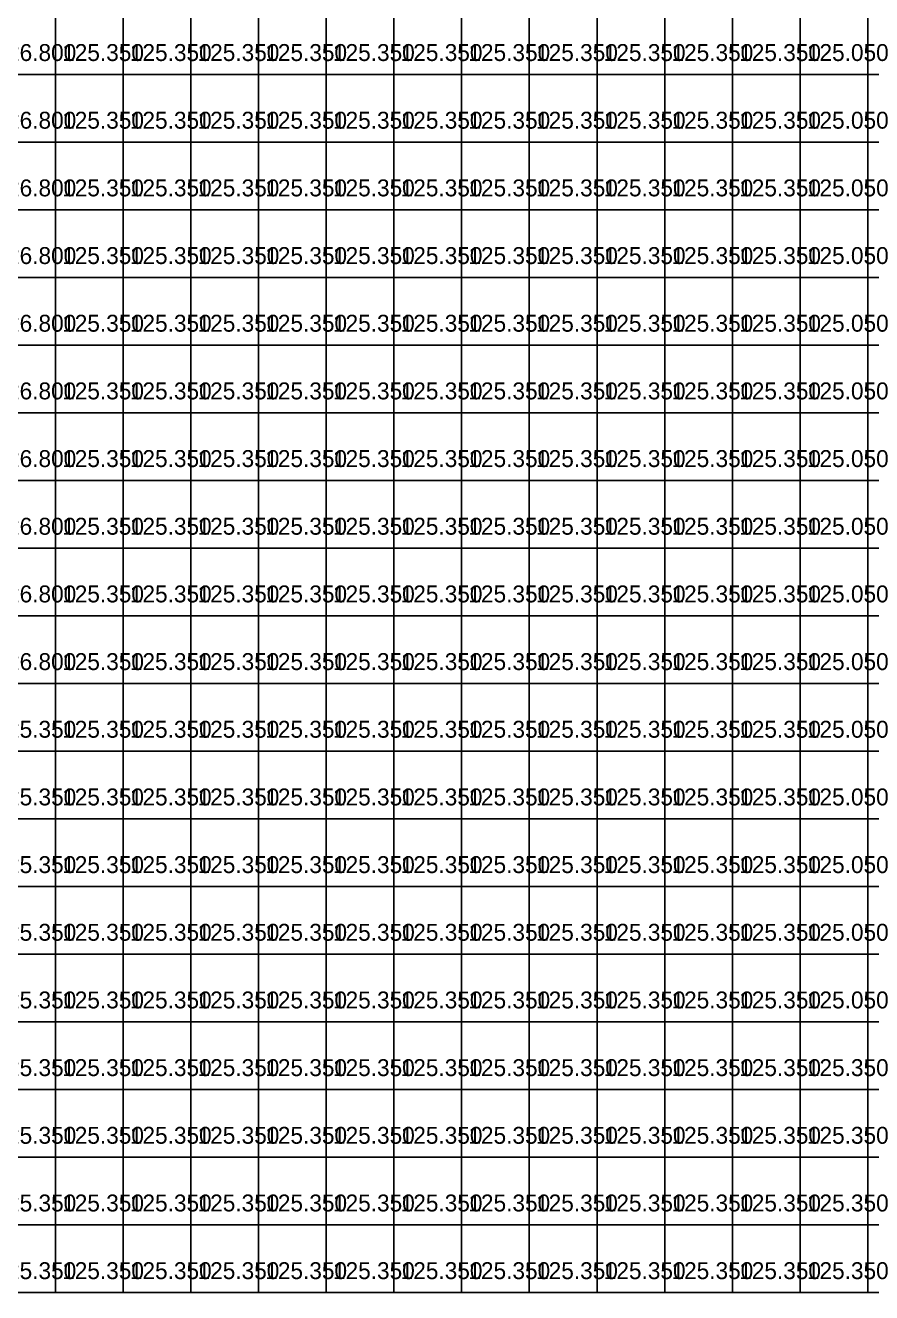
# Model space of a CAD drawing. Header units: metres. Extents: x 287857 to 287978, y 62957 to 63018.
# Drawn here: x 287923.48 to 287935.98, y 62956.83 to 62975.56 of the extents above; entities that cross this region are included whole.
import ezdxf

# ---------------------------------------------------------------- set-up
doc = ezdxf.new("R2010")
doc.units = ezdxf.units.M
doc.layers.add('ARCH-INTERP', color=7, linetype='Continuous', true_color=0x64748b)
doc.layers.add('ARCH-LEVEL-TXT', color=7, linetype='Continuous', true_color=0xa78bfa)

msp = doc.modelspace()

# ---------------------------------------------------------------- linework, layer by layer
at = {"layer": 'ARCH-INTERP'}
for points in [[(287922.925, 62974.831, 126.8), (287923.925, 62974.831, 126.8), (287923.925, 62975.831, 126.8), (287922.925, 62975.831, 126.8), (287922.925, 62974.831, 126.8)], [(287923.925, 62974.831, 125.35), (287924.925, 62974.831, 125.35), (287924.925, 62975.831, 125.35), (287923.925, 62975.831, 125.35), (287923.925, 62974.831, 125.35)], [(287924.925, 62974.831, 125.35), (287925.925, 62974.831, 125.35), (287925.925, 62975.831, 125.35), (287924.925, 62975.831, 125.35), (287924.925, 62974.831, 125.35)], [(287925.925, 62974.831, 125.35), (287926.925, 62974.831, 125.35), (287926.925, 62975.831, 125.35), (287925.925, 62975.831, 125.35), (287925.925, 62974.831, 125.35)], [(287926.925, 62974.831, 125.35), (287927.925, 62974.831, 125.35), (287927.925, 62975.831, 125.35), (287926.925, 62975.831, 125.35), (287926.925, 62974.831, 125.35)], [(287927.925, 62974.831, 125.35), (287928.925, 62974.831, 125.35), (287928.925, 62975.831, 125.35), (287927.925, 62975.831, 125.35), (287927.925, 62974.831, 125.35)], [(287928.925, 62974.831, 125.35), (287929.925, 62974.831, 125.35), (287929.925, 62975.831, 125.35), (287928.925, 62975.831, 125.35), (287928.925, 62974.831, 125.35)], [(287929.925, 62974.831, 125.35), (287930.925, 62974.831, 125.35), (287930.925, 62975.831, 125.35), (287929.925, 62975.831, 125.35), (287929.925, 62974.831, 125.35)], [(287930.925, 62974.831, 125.35), (287931.925, 62974.831, 125.35), (287931.925, 62975.831, 125.35), (287930.925, 62975.831, 125.35), (287930.925, 62974.831, 125.35)], [(287931.925, 62974.831, 125.35), (287932.925, 62974.831, 125.35), (287932.925, 62975.831, 125.35), (287931.925, 62975.831, 125.35), (287931.925, 62974.831, 125.35)], [(287932.925, 62974.831, 125.35), (287933.925, 62974.831, 125.35), (287933.925, 62975.831, 125.35), (287932.925, 62975.831, 125.35), (287932.925, 62974.831, 125.35)], [(287933.925, 62974.831, 125.35), (287934.925, 62974.831, 125.35), (287934.925, 62975.831, 125.35), (287933.925, 62975.831, 125.35), (287933.925, 62974.831, 125.35)], [(287934.925, 62974.831, 125.05), (287935.925, 62974.831, 125.05), (287935.925, 62975.831, 125.05), (287934.925, 62975.831, 125.05), (287934.925, 62974.831, 125.05)], [(287935.925, 62974.831, 125.05), (287936.925, 62974.831, 125.05), (287936.925, 62975.831, 125.05), (287935.925, 62975.831, 125.05), (287935.925, 62974.831, 125.05)], [(287922.925, 62973.831, 126.8), (287923.925, 62973.831, 126.8), (287923.925, 62974.831, 126.8), (287922.925, 62974.831, 126.8), (287922.925, 62973.831, 126.8)], [(287923.925, 62973.831, 125.35), (287924.925, 62973.831, 125.35), (287924.925, 62974.831, 125.35), (287923.925, 62974.831, 125.35), (287923.925, 62973.831, 125.35)], [(287924.925, 62973.831, 125.35), (287925.925, 62973.831, 125.35), (287925.925, 62974.831, 125.35), (287924.925, 62974.831, 125.35), (287924.925, 62973.831, 125.35)], [(287925.925, 62973.831, 125.35), (287926.925, 62973.831, 125.35), (287926.925, 62974.831, 125.35), (287925.925, 62974.831, 125.35), (287925.925, 62973.831, 125.35)], [(287926.925, 62973.831, 125.35), (287927.925, 62973.831, 125.35), (287927.925, 62974.831, 125.35), (287926.925, 62974.831, 125.35), (287926.925, 62973.831, 125.35)], [(287927.925, 62973.831, 125.35), (287928.925, 62973.831, 125.35), (287928.925, 62974.831, 125.35), (287927.925, 62974.831, 125.35), (287927.925, 62973.831, 125.35)], [(287928.925, 62973.831, 125.35), (287929.925, 62973.831, 125.35), (287929.925, 62974.831, 125.35), (287928.925, 62974.831, 125.35), (287928.925, 62973.831, 125.35)], [(287929.925, 62973.831, 125.35), (287930.925, 62973.831, 125.35), (287930.925, 62974.831, 125.35), (287929.925, 62974.831, 125.35), (287929.925, 62973.831, 125.35)], [(287930.925, 62973.831, 125.35), (287931.925, 62973.831, 125.35), (287931.925, 62974.831, 125.35), (287930.925, 62974.831, 125.35), (287930.925, 62973.831, 125.35)], [(287931.925, 62973.831, 125.35), (287932.925, 62973.831, 125.35), (287932.925, 62974.831, 125.35), (287931.925, 62974.831, 125.35), (287931.925, 62973.831, 125.35)], [(287932.925, 62973.831, 125.35), (287933.925, 62973.831, 125.35), (287933.925, 62974.831, 125.35), (287932.925, 62974.831, 125.35), (287932.925, 62973.831, 125.35)], [(287933.925, 62973.831, 125.35), (287934.925, 62973.831, 125.35), (287934.925, 62974.831, 125.35), (287933.925, 62974.831, 125.35), (287933.925, 62973.831, 125.35)], [(287934.925, 62973.831, 125.05), (287935.925, 62973.831, 125.05), (287935.925, 62974.831, 125.05), (287934.925, 62974.831, 125.05), (287934.925, 62973.831, 125.05)], [(287935.925, 62973.831, 125.05), (287936.925, 62973.831, 125.05), (287936.925, 62974.831, 125.05), (287935.925, 62974.831, 125.05), (287935.925, 62973.831, 125.05)], [(287922.925, 62972.831, 126.8), (287923.925, 62972.831, 126.8), (287923.925, 62973.831, 126.8), (287922.925, 62973.831, 126.8), (287922.925, 62972.831, 126.8)], [(287923.925, 62972.831, 125.35), (287924.925, 62972.831, 125.35), (287924.925, 62973.831, 125.35), (287923.925, 62973.831, 125.35), (287923.925, 62972.831, 125.35)], [(287924.925, 62972.831, 125.35), (287925.925, 62972.831, 125.35), (287925.925, 62973.831, 125.35), (287924.925, 62973.831, 125.35), (287924.925, 62972.831, 125.35)], [(287925.925, 62972.831, 125.35), (287926.925, 62972.831, 125.35), (287926.925, 62973.831, 125.35), (287925.925, 62973.831, 125.35), (287925.925, 62972.831, 125.35)], [(287926.925, 62972.831, 125.35), (287927.925, 62972.831, 125.35), (287927.925, 62973.831, 125.35), (287926.925, 62973.831, 125.35), (287926.925, 62972.831, 125.35)], [(287927.925, 62972.831, 125.35), (287928.925, 62972.831, 125.35), (287928.925, 62973.831, 125.35), (287927.925, 62973.831, 125.35), (287927.925, 62972.831, 125.35)], [(287928.925, 62972.831, 125.35), (287929.925, 62972.831, 125.35), (287929.925, 62973.831, 125.35), (287928.925, 62973.831, 125.35), (287928.925, 62972.831, 125.35)], [(287929.925, 62972.831, 125.35), (287930.925, 62972.831, 125.35), (287930.925, 62973.831, 125.35), (287929.925, 62973.831, 125.35), (287929.925, 62972.831, 125.35)], [(287930.925, 62972.831, 125.35), (287931.925, 62972.831, 125.35), (287931.925, 62973.831, 125.35), (287930.925, 62973.831, 125.35), (287930.925, 62972.831, 125.35)], [(287931.925, 62972.831, 125.35), (287932.925, 62972.831, 125.35), (287932.925, 62973.831, 125.35), (287931.925, 62973.831, 125.35), (287931.925, 62972.831, 125.35)], [(287932.925, 62972.831, 125.35), (287933.925, 62972.831, 125.35), (287933.925, 62973.831, 125.35), (287932.925, 62973.831, 125.35), (287932.925, 62972.831, 125.35)], [(287933.925, 62972.831, 125.35), (287934.925, 62972.831, 125.35), (287934.925, 62973.831, 125.35), (287933.925, 62973.831, 125.35), (287933.925, 62972.831, 125.35)], [(287934.925, 62972.831, 125.05), (287935.925, 62972.831, 125.05), (287935.925, 62973.831, 125.05), (287934.925, 62973.831, 125.05), (287934.925, 62972.831, 125.05)], [(287935.925, 62972.831, 125.05), (287936.925, 62972.831, 125.05), (287936.925, 62973.831, 125.05), (287935.925, 62973.831, 125.05), (287935.925, 62972.831, 125.05)], [(287922.925, 62971.831, 126.8), (287923.925, 62971.831, 126.8), (287923.925, 62972.831, 126.8), (287922.925, 62972.831, 126.8), (287922.925, 62971.831, 126.8)], [(287923.925, 62971.831, 125.35), (287924.925, 62971.831, 125.35), (287924.925, 62972.831, 125.35), (287923.925, 62972.831, 125.35), (287923.925, 62971.831, 125.35)], [(287924.925, 62971.831, 125.35), (287925.925, 62971.831, 125.35), (287925.925, 62972.831, 125.35), (287924.925, 62972.831, 125.35), (287924.925, 62971.831, 125.35)], [(287925.925, 62971.831, 125.35), (287926.925, 62971.831, 125.35), (287926.925, 62972.831, 125.35), (287925.925, 62972.831, 125.35), (287925.925, 62971.831, 125.35)], [(287926.925, 62971.831, 125.35), (287927.925, 62971.831, 125.35), (287927.925, 62972.831, 125.35), (287926.925, 62972.831, 125.35), (287926.925, 62971.831, 125.35)], [(287927.925, 62971.831, 125.35), (287928.925, 62971.831, 125.35), (287928.925, 62972.831, 125.35), (287927.925, 62972.831, 125.35), (287927.925, 62971.831, 125.35)], [(287928.925, 62971.831, 125.35), (287929.925, 62971.831, 125.35), (287929.925, 62972.831, 125.35), (287928.925, 62972.831, 125.35), (287928.925, 62971.831, 125.35)], [(287929.925, 62971.831, 125.35), (287930.925, 62971.831, 125.35), (287930.925, 62972.831, 125.35), (287929.925, 62972.831, 125.35), (287929.925, 62971.831, 125.35)], [(287930.925, 62971.831, 125.35), (287931.925, 62971.831, 125.35), (287931.925, 62972.831, 125.35), (287930.925, 62972.831, 125.35), (287930.925, 62971.831, 125.35)], [(287931.925, 62971.831, 125.35), (287932.925, 62971.831, 125.35), (287932.925, 62972.831, 125.35), (287931.925, 62972.831, 125.35), (287931.925, 62971.831, 125.35)], [(287932.925, 62971.831, 125.35), (287933.925, 62971.831, 125.35), (287933.925, 62972.831, 125.35), (287932.925, 62972.831, 125.35), (287932.925, 62971.831, 125.35)], [(287933.925, 62971.831, 125.35), (287934.925, 62971.831, 125.35), (287934.925, 62972.831, 125.35), (287933.925, 62972.831, 125.35), (287933.925, 62971.831, 125.35)], [(287934.925, 62971.831, 125.05), (287935.925, 62971.831, 125.05), (287935.925, 62972.831, 125.05), (287934.925, 62972.831, 125.05), (287934.925, 62971.831, 125.05)], [(287935.925, 62971.831, 125.05), (287936.925, 62971.831, 125.05), (287936.925, 62972.831, 125.05), (287935.925, 62972.831, 125.05), (287935.925, 62971.831, 125.05)], [(287922.925, 62970.831, 126.8), (287923.925, 62970.831, 126.8), (287923.925, 62971.831, 126.8), (287922.925, 62971.831, 126.8), (287922.925, 62970.831, 126.8)], [(287923.925, 62970.831, 125.35), (287924.925, 62970.831, 125.35), (287924.925, 62971.831, 125.35), (287923.925, 62971.831, 125.35), (287923.925, 62970.831, 125.35)], [(287924.925, 62970.831, 125.35), (287925.925, 62970.831, 125.35), (287925.925, 62971.831, 125.35), (287924.925, 62971.831, 125.35), (287924.925, 62970.831, 125.35)], [(287925.925, 62970.831, 125.35), (287926.925, 62970.831, 125.35), (287926.925, 62971.831, 125.35), (287925.925, 62971.831, 125.35), (287925.925, 62970.831, 125.35)], [(287926.925, 62970.831, 125.35), (287927.925, 62970.831, 125.35), (287927.925, 62971.831, 125.35), (287926.925, 62971.831, 125.35), (287926.925, 62970.831, 125.35)], [(287927.925, 62970.831, 125.35), (287928.925, 62970.831, 125.35), (287928.925, 62971.831, 125.35), (287927.925, 62971.831, 125.35), (287927.925, 62970.831, 125.35)], [(287928.925, 62970.831, 125.35), (287929.925, 62970.831, 125.35), (287929.925, 62971.831, 125.35), (287928.925, 62971.831, 125.35), (287928.925, 62970.831, 125.35)], [(287929.925, 62970.831, 125.35), (287930.925, 62970.831, 125.35), (287930.925, 62971.831, 125.35), (287929.925, 62971.831, 125.35), (287929.925, 62970.831, 125.35)], [(287930.925, 62970.831, 125.35), (287931.925, 62970.831, 125.35), (287931.925, 62971.831, 125.35), (287930.925, 62971.831, 125.35), (287930.925, 62970.831, 125.35)], [(287931.925, 62970.831, 125.35), (287932.925, 62970.831, 125.35), (287932.925, 62971.831, 125.35), (287931.925, 62971.831, 125.35), (287931.925, 62970.831, 125.35)], [(287932.925, 62970.831, 125.35), (287933.925, 62970.831, 125.35), (287933.925, 62971.831, 125.35), (287932.925, 62971.831, 125.35), (287932.925, 62970.831, 125.35)], [(287933.925, 62970.831, 125.35), (287934.925, 62970.831, 125.35), (287934.925, 62971.831, 125.35), (287933.925, 62971.831, 125.35), (287933.925, 62970.831, 125.35)], [(287934.925, 62970.831, 125.05), (287935.925, 62970.831, 125.05), (287935.925, 62971.831, 125.05), (287934.925, 62971.831, 125.05), (287934.925, 62970.831, 125.05)], [(287935.925, 62970.831, 125.05), (287936.925, 62970.831, 125.05), (287936.925, 62971.831, 125.05), (287935.925, 62971.831, 125.05), (287935.925, 62970.831, 125.05)], [(287922.925, 62969.831, 126.8), (287923.925, 62969.831, 126.8), (287923.925, 62970.831, 126.8), (287922.925, 62970.831, 126.8), (287922.925, 62969.831, 126.8)], [(287923.925, 62969.831, 125.35), (287924.925, 62969.831, 125.35), (287924.925, 62970.831, 125.35), (287923.925, 62970.831, 125.35), (287923.925, 62969.831, 125.35)], [(287924.925, 62969.831, 125.35), (287925.925, 62969.831, 125.35), (287925.925, 62970.831, 125.35), (287924.925, 62970.831, 125.35), (287924.925, 62969.831, 125.35)], [(287925.925, 62969.831, 125.35), (287926.925, 62969.831, 125.35), (287926.925, 62970.831, 125.35), (287925.925, 62970.831, 125.35), (287925.925, 62969.831, 125.35)], [(287926.925, 62969.831, 125.35), (287927.925, 62969.831, 125.35), (287927.925, 62970.831, 125.35), (287926.925, 62970.831, 125.35), (287926.925, 62969.831, 125.35)], [(287927.925, 62969.831, 125.35), (287928.925, 62969.831, 125.35), (287928.925, 62970.831, 125.35), (287927.925, 62970.831, 125.35), (287927.925, 62969.831, 125.35)], [(287928.925, 62969.831, 125.35), (287929.925, 62969.831, 125.35), (287929.925, 62970.831, 125.35), (287928.925, 62970.831, 125.35), (287928.925, 62969.831, 125.35)], [(287929.925, 62969.831, 125.35), (287930.925, 62969.831, 125.35), (287930.925, 62970.831, 125.35), (287929.925, 62970.831, 125.35), (287929.925, 62969.831, 125.35)], [(287930.925, 62969.831, 125.35), (287931.925, 62969.831, 125.35), (287931.925, 62970.831, 125.35), (287930.925, 62970.831, 125.35), (287930.925, 62969.831, 125.35)], [(287931.925, 62969.831, 125.35), (287932.925, 62969.831, 125.35), (287932.925, 62970.831, 125.35), (287931.925, 62970.831, 125.35), (287931.925, 62969.831, 125.35)], [(287932.925, 62969.831, 125.35), (287933.925, 62969.831, 125.35), (287933.925, 62970.831, 125.35), (287932.925, 62970.831, 125.35), (287932.925, 62969.831, 125.35)], [(287933.925, 62969.831, 125.35), (287934.925, 62969.831, 125.35), (287934.925, 62970.831, 125.35), (287933.925, 62970.831, 125.35), (287933.925, 62969.831, 125.35)], [(287934.925, 62969.831, 125.05), (287935.925, 62969.831, 125.05), (287935.925, 62970.831, 125.05), (287934.925, 62970.831, 125.05), (287934.925, 62969.831, 125.05)], [(287935.925, 62969.831, 125.05), (287936.925, 62969.831, 125.05), (287936.925, 62970.831, 125.05), (287935.925, 62970.831, 125.05), (287935.925, 62969.831, 125.05)], [(287922.925, 62968.831, 126.8), (287923.925, 62968.831, 126.8), (287923.925, 62969.831, 126.8), (287922.925, 62969.831, 126.8), (287922.925, 62968.831, 126.8)], [(287923.925, 62968.831, 125.35), (287924.925, 62968.831, 125.35), (287924.925, 62969.831, 125.35), (287923.925, 62969.831, 125.35), (287923.925, 62968.831, 125.35)], [(287924.925, 62968.831, 125.35), (287925.925, 62968.831, 125.35), (287925.925, 62969.831, 125.35), (287924.925, 62969.831, 125.35), (287924.925, 62968.831, 125.35)], [(287925.925, 62968.831, 125.35), (287926.925, 62968.831, 125.35), (287926.925, 62969.831, 125.35), (287925.925, 62969.831, 125.35), (287925.925, 62968.831, 125.35)], [(287926.925, 62968.831, 125.35), (287927.925, 62968.831, 125.35), (287927.925, 62969.831, 125.35), (287926.925, 62969.831, 125.35), (287926.925, 62968.831, 125.35)], [(287927.925, 62968.831, 125.35), (287928.925, 62968.831, 125.35), (287928.925, 62969.831, 125.35), (287927.925, 62969.831, 125.35), (287927.925, 62968.831, 125.35)], [(287928.925, 62968.831, 125.35), (287929.925, 62968.831, 125.35), (287929.925, 62969.831, 125.35), (287928.925, 62969.831, 125.35), (287928.925, 62968.831, 125.35)], [(287929.925, 62968.831, 125.35), (287930.925, 62968.831, 125.35), (287930.925, 62969.831, 125.35), (287929.925, 62969.831, 125.35), (287929.925, 62968.831, 125.35)], [(287930.925, 62968.831, 125.35), (287931.925, 62968.831, 125.35), (287931.925, 62969.831, 125.35), (287930.925, 62969.831, 125.35), (287930.925, 62968.831, 125.35)], [(287931.925, 62968.831, 125.35), (287932.925, 62968.831, 125.35), (287932.925, 62969.831, 125.35), (287931.925, 62969.831, 125.35), (287931.925, 62968.831, 125.35)], [(287932.925, 62968.831, 125.35), (287933.925, 62968.831, 125.35), (287933.925, 62969.831, 125.35), (287932.925, 62969.831, 125.35), (287932.925, 62968.831, 125.35)], [(287933.925, 62968.831, 125.35), (287934.925, 62968.831, 125.35), (287934.925, 62969.831, 125.35), (287933.925, 62969.831, 125.35), (287933.925, 62968.831, 125.35)], [(287934.925, 62968.831, 125.05), (287935.925, 62968.831, 125.05), (287935.925, 62969.831, 125.05), (287934.925, 62969.831, 125.05), (287934.925, 62968.831, 125.05)], [(287935.925, 62968.831, 125.05), (287936.925, 62968.831, 125.05), (287936.925, 62969.831, 125.05), (287935.925, 62969.831, 125.05), (287935.925, 62968.831, 125.05)], [(287922.925, 62967.831, 126.8), (287923.925, 62967.831, 126.8), (287923.925, 62968.831, 126.8), (287922.925, 62968.831, 126.8), (287922.925, 62967.831, 126.8)], [(287923.925, 62967.831, 125.35), (287924.925, 62967.831, 125.35), (287924.925, 62968.831, 125.35), (287923.925, 62968.831, 125.35), (287923.925, 62967.831, 125.35)], [(287924.925, 62967.831, 125.35), (287925.925, 62967.831, 125.35), (287925.925, 62968.831, 125.35), (287924.925, 62968.831, 125.35), (287924.925, 62967.831, 125.35)], [(287925.925, 62967.831, 125.35), (287926.925, 62967.831, 125.35), (287926.925, 62968.831, 125.35), (287925.925, 62968.831, 125.35), (287925.925, 62967.831, 125.35)], [(287926.925, 62967.831, 125.35), (287927.925, 62967.831, 125.35), (287927.925, 62968.831, 125.35), (287926.925, 62968.831, 125.35), (287926.925, 62967.831, 125.35)], [(287927.925, 62967.831, 125.35), (287928.925, 62967.831, 125.35), (287928.925, 62968.831, 125.35), (287927.925, 62968.831, 125.35), (287927.925, 62967.831, 125.35)], [(287928.925, 62967.831, 125.35), (287929.925, 62967.831, 125.35), (287929.925, 62968.831, 125.35), (287928.925, 62968.831, 125.35), (287928.925, 62967.831, 125.35)], [(287929.925, 62967.831, 125.35), (287930.925, 62967.831, 125.35), (287930.925, 62968.831, 125.35), (287929.925, 62968.831, 125.35), (287929.925, 62967.831, 125.35)], [(287930.925, 62967.831, 125.35), (287931.925, 62967.831, 125.35), (287931.925, 62968.831, 125.35), (287930.925, 62968.831, 125.35), (287930.925, 62967.831, 125.35)], [(287931.925, 62967.831, 125.35), (287932.925, 62967.831, 125.35), (287932.925, 62968.831, 125.35), (287931.925, 62968.831, 125.35), (287931.925, 62967.831, 125.35)], [(287932.925, 62967.831, 125.35), (287933.925, 62967.831, 125.35), (287933.925, 62968.831, 125.35), (287932.925, 62968.831, 125.35), (287932.925, 62967.831, 125.35)], [(287933.925, 62967.831, 125.35), (287934.925, 62967.831, 125.35), (287934.925, 62968.831, 125.35), (287933.925, 62968.831, 125.35), (287933.925, 62967.831, 125.35)], [(287934.925, 62967.831, 125.05), (287935.925, 62967.831, 125.05), (287935.925, 62968.831, 125.05), (287934.925, 62968.831, 125.05), (287934.925, 62967.831, 125.05)], [(287935.925, 62967.831, 125.05), (287936.925, 62967.831, 125.05), (287936.925, 62968.831, 125.05), (287935.925, 62968.831, 125.05), (287935.925, 62967.831, 125.05)], [(287922.925, 62966.831, 126.8), (287923.925, 62966.831, 126.8), (287923.925, 62967.831, 126.8), (287922.925, 62967.831, 126.8), (287922.925, 62966.831, 126.8)], [(287923.925, 62966.831, 125.35), (287924.925, 62966.831, 125.35), (287924.925, 62967.831, 125.35), (287923.925, 62967.831, 125.35), (287923.925, 62966.831, 125.35)], [(287924.925, 62966.831, 125.35), (287925.925, 62966.831, 125.35), (287925.925, 62967.831, 125.35), (287924.925, 62967.831, 125.35), (287924.925, 62966.831, 125.35)], [(287925.925, 62966.831, 125.35), (287926.925, 62966.831, 125.35), (287926.925, 62967.831, 125.35), (287925.925, 62967.831, 125.35), (287925.925, 62966.831, 125.35)], [(287926.925, 62966.831, 125.35), (287927.925, 62966.831, 125.35), (287927.925, 62967.831, 125.35), (287926.925, 62967.831, 125.35), (287926.925, 62966.831, 125.35)], [(287927.925, 62966.831, 125.35), (287928.925, 62966.831, 125.35), (287928.925, 62967.831, 125.35), (287927.925, 62967.831, 125.35), (287927.925, 62966.831, 125.35)], [(287928.925, 62966.831, 125.35), (287929.925, 62966.831, 125.35), (287929.925, 62967.831, 125.35), (287928.925, 62967.831, 125.35), (287928.925, 62966.831, 125.35)], [(287929.925, 62966.831, 125.35), (287930.925, 62966.831, 125.35), (287930.925, 62967.831, 125.35), (287929.925, 62967.831, 125.35), (287929.925, 62966.831, 125.35)], [(287930.925, 62966.831, 125.35), (287931.925, 62966.831, 125.35), (287931.925, 62967.831, 125.35), (287930.925, 62967.831, 125.35), (287930.925, 62966.831, 125.35)], [(287931.925, 62966.831, 125.35), (287932.925, 62966.831, 125.35), (287932.925, 62967.831, 125.35), (287931.925, 62967.831, 125.35), (287931.925, 62966.831, 125.35)], [(287932.925, 62966.831, 125.35), (287933.925, 62966.831, 125.35), (287933.925, 62967.831, 125.35), (287932.925, 62967.831, 125.35), (287932.925, 62966.831, 125.35)], [(287933.925, 62966.831, 125.35), (287934.925, 62966.831, 125.35), (287934.925, 62967.831, 125.35), (287933.925, 62967.831, 125.35), (287933.925, 62966.831, 125.35)], [(287934.925, 62966.831, 125.05), (287935.925, 62966.831, 125.05), (287935.925, 62967.831, 125.05), (287934.925, 62967.831, 125.05), (287934.925, 62966.831, 125.05)], [(287935.925, 62966.831, 125.05), (287936.925, 62966.831, 125.05), (287936.925, 62967.831, 125.05), (287935.925, 62967.831, 125.05), (287935.925, 62966.831, 125.05)], [(287922.925, 62965.831, 126.8), (287923.925, 62965.831, 126.8), (287923.925, 62966.831, 126.8), (287922.925, 62966.831, 126.8), (287922.925, 62965.831, 126.8)], [(287923.925, 62965.831, 125.35), (287924.925, 62965.831, 125.35), (287924.925, 62966.831, 125.35), (287923.925, 62966.831, 125.35), (287923.925, 62965.831, 125.35)], [(287924.925, 62965.831, 125.35), (287925.925, 62965.831, 125.35), (287925.925, 62966.831, 125.35), (287924.925, 62966.831, 125.35), (287924.925, 62965.831, 125.35)], [(287925.925, 62965.831, 125.35), (287926.925, 62965.831, 125.35), (287926.925, 62966.831, 125.35), (287925.925, 62966.831, 125.35), (287925.925, 62965.831, 125.35)], [(287926.925, 62965.831, 125.35), (287927.925, 62965.831, 125.35), (287927.925, 62966.831, 125.35), (287926.925, 62966.831, 125.35), (287926.925, 62965.831, 125.35)], [(287927.925, 62965.831, 125.35), (287928.925, 62965.831, 125.35), (287928.925, 62966.831, 125.35), (287927.925, 62966.831, 125.35), (287927.925, 62965.831, 125.35)], [(287928.925, 62965.831, 125.35), (287929.925, 62965.831, 125.35), (287929.925, 62966.831, 125.35), (287928.925, 62966.831, 125.35), (287928.925, 62965.831, 125.35)], [(287929.925, 62965.831, 125.35), (287930.925, 62965.831, 125.35), (287930.925, 62966.831, 125.35), (287929.925, 62966.831, 125.35), (287929.925, 62965.831, 125.35)], [(287930.925, 62965.831, 125.35), (287931.925, 62965.831, 125.35), (287931.925, 62966.831, 125.35), (287930.925, 62966.831, 125.35), (287930.925, 62965.831, 125.35)], [(287931.925, 62965.831, 125.35), (287932.925, 62965.831, 125.35), (287932.925, 62966.831, 125.35), (287931.925, 62966.831, 125.35), (287931.925, 62965.831, 125.35)], [(287932.925, 62965.831, 125.35), (287933.925, 62965.831, 125.35), (287933.925, 62966.831, 125.35), (287932.925, 62966.831, 125.35), (287932.925, 62965.831, 125.35)], [(287933.925, 62965.831, 125.35), (287934.925, 62965.831, 125.35), (287934.925, 62966.831, 125.35), (287933.925, 62966.831, 125.35), (287933.925, 62965.831, 125.35)], [(287934.925, 62965.831, 125.05), (287935.925, 62965.831, 125.05), (287935.925, 62966.831, 125.05), (287934.925, 62966.831, 125.05), (287934.925, 62965.831, 125.05)], [(287935.925, 62965.831, 125.05), (287936.925, 62965.831, 125.05), (287936.925, 62966.831, 125.05), (287935.925, 62966.831, 125.05), (287935.925, 62965.831, 125.05)], [(287922.925, 62964.831, 125.35), (287923.925, 62964.831, 125.35), (287923.925, 62965.831, 125.35), (287922.925, 62965.831, 125.35), (287922.925, 62964.831, 125.35)], [(287923.925, 62964.831, 125.35), (287924.925, 62964.831, 125.35), (287924.925, 62965.831, 125.35), (287923.925, 62965.831, 125.35), (287923.925, 62964.831, 125.35)], [(287924.925, 62964.831, 125.35), (287925.925, 62964.831, 125.35), (287925.925, 62965.831, 125.35), (287924.925, 62965.831, 125.35), (287924.925, 62964.831, 125.35)], [(287925.925, 62964.831, 125.35), (287926.925, 62964.831, 125.35), (287926.925, 62965.831, 125.35), (287925.925, 62965.831, 125.35), (287925.925, 62964.831, 125.35)], [(287926.925, 62964.831, 125.35), (287927.925, 62964.831, 125.35), (287927.925, 62965.831, 125.35), (287926.925, 62965.831, 125.35), (287926.925, 62964.831, 125.35)], [(287927.925, 62964.831, 125.35), (287928.925, 62964.831, 125.35), (287928.925, 62965.831, 125.35), (287927.925, 62965.831, 125.35), (287927.925, 62964.831, 125.35)], [(287928.925, 62964.831, 125.35), (287929.925, 62964.831, 125.35), (287929.925, 62965.831, 125.35), (287928.925, 62965.831, 125.35), (287928.925, 62964.831, 125.35)], [(287929.925, 62964.831, 125.35), (287930.925, 62964.831, 125.35), (287930.925, 62965.831, 125.35), (287929.925, 62965.831, 125.35), (287929.925, 62964.831, 125.35)], [(287930.925, 62964.831, 125.35), (287931.925, 62964.831, 125.35), (287931.925, 62965.831, 125.35), (287930.925, 62965.831, 125.35), (287930.925, 62964.831, 125.35)], [(287931.925, 62964.831, 125.35), (287932.925, 62964.831, 125.35), (287932.925, 62965.831, 125.35), (287931.925, 62965.831, 125.35), (287931.925, 62964.831, 125.35)], [(287932.925, 62964.831, 125.35), (287933.925, 62964.831, 125.35), (287933.925, 62965.831, 125.35), (287932.925, 62965.831, 125.35), (287932.925, 62964.831, 125.35)], [(287933.925, 62964.831, 125.35), (287934.925, 62964.831, 125.35), (287934.925, 62965.831, 125.35), (287933.925, 62965.831, 125.35), (287933.925, 62964.831, 125.35)], [(287934.925, 62964.831, 125.05), (287935.925, 62964.831, 125.05), (287935.925, 62965.831, 125.05), (287934.925, 62965.831, 125.05), (287934.925, 62964.831, 125.05)], [(287935.925, 62964.831, 125.05), (287936.925, 62964.831, 125.05), (287936.925, 62965.831, 125.05), (287935.925, 62965.831, 125.05), (287935.925, 62964.831, 125.05)], [(287922.925, 62963.831, 125.35), (287923.925, 62963.831, 125.35), (287923.925, 62964.831, 125.35), (287922.925, 62964.831, 125.35), (287922.925, 62963.831, 125.35)], [(287923.925, 62963.831, 125.35), (287924.925, 62963.831, 125.35), (287924.925, 62964.831, 125.35), (287923.925, 62964.831, 125.35), (287923.925, 62963.831, 125.35)], [(287924.925, 62963.831, 125.35), (287925.925, 62963.831, 125.35), (287925.925, 62964.831, 125.35), (287924.925, 62964.831, 125.35), (287924.925, 62963.831, 125.35)], [(287925.925, 62963.831, 125.35), (287926.925, 62963.831, 125.35), (287926.925, 62964.831, 125.35), (287925.925, 62964.831, 125.35), (287925.925, 62963.831, 125.35)], [(287926.925, 62963.831, 125.35), (287927.925, 62963.831, 125.35), (287927.925, 62964.831, 125.35), (287926.925, 62964.831, 125.35), (287926.925, 62963.831, 125.35)], [(287927.925, 62963.831, 125.35), (287928.925, 62963.831, 125.35), (287928.925, 62964.831, 125.35), (287927.925, 62964.831, 125.35), (287927.925, 62963.831, 125.35)], [(287928.925, 62963.831, 125.35), (287929.925, 62963.831, 125.35), (287929.925, 62964.831, 125.35), (287928.925, 62964.831, 125.35), (287928.925, 62963.831, 125.35)], [(287929.925, 62963.831, 125.35), (287930.925, 62963.831, 125.35), (287930.925, 62964.831, 125.35), (287929.925, 62964.831, 125.35), (287929.925, 62963.831, 125.35)], [(287930.925, 62963.831, 125.35), (287931.925, 62963.831, 125.35), (287931.925, 62964.831, 125.35), (287930.925, 62964.831, 125.35), (287930.925, 62963.831, 125.35)], [(287931.925, 62963.831, 125.35), (287932.925, 62963.831, 125.35), (287932.925, 62964.831, 125.35), (287931.925, 62964.831, 125.35), (287931.925, 62963.831, 125.35)], [(287932.925, 62963.831, 125.35), (287933.925, 62963.831, 125.35), (287933.925, 62964.831, 125.35), (287932.925, 62964.831, 125.35), (287932.925, 62963.831, 125.35)], [(287933.925, 62963.831, 125.35), (287934.925, 62963.831, 125.35), (287934.925, 62964.831, 125.35), (287933.925, 62964.831, 125.35), (287933.925, 62963.831, 125.35)], [(287934.925, 62963.831, 125.05), (287935.925, 62963.831, 125.05), (287935.925, 62964.831, 125.05), (287934.925, 62964.831, 125.05), (287934.925, 62963.831, 125.05)], [(287935.925, 62963.831, 125.05), (287936.925, 62963.831, 125.05), (287936.925, 62964.831, 125.05), (287935.925, 62964.831, 125.05), (287935.925, 62963.831, 125.05)], [(287922.925, 62962.831, 125.35), (287923.925, 62962.831, 125.35), (287923.925, 62963.831, 125.35), (287922.925, 62963.831, 125.35), (287922.925, 62962.831, 125.35)], [(287923.925, 62962.831, 125.35), (287924.925, 62962.831, 125.35), (287924.925, 62963.831, 125.35), (287923.925, 62963.831, 125.35), (287923.925, 62962.831, 125.35)], [(287924.925, 62962.831, 125.35), (287925.925, 62962.831, 125.35), (287925.925, 62963.831, 125.35), (287924.925, 62963.831, 125.35), (287924.925, 62962.831, 125.35)], [(287925.925, 62962.831, 125.35), (287926.925, 62962.831, 125.35), (287926.925, 62963.831, 125.35), (287925.925, 62963.831, 125.35), (287925.925, 62962.831, 125.35)], [(287926.925, 62962.831, 125.35), (287927.925, 62962.831, 125.35), (287927.925, 62963.831, 125.35), (287926.925, 62963.831, 125.35), (287926.925, 62962.831, 125.35)], [(287927.925, 62962.831, 125.35), (287928.925, 62962.831, 125.35), (287928.925, 62963.831, 125.35), (287927.925, 62963.831, 125.35), (287927.925, 62962.831, 125.35)], [(287928.925, 62962.831, 125.35), (287929.925, 62962.831, 125.35), (287929.925, 62963.831, 125.35), (287928.925, 62963.831, 125.35), (287928.925, 62962.831, 125.35)], [(287929.925, 62962.831, 125.35), (287930.925, 62962.831, 125.35), (287930.925, 62963.831, 125.35), (287929.925, 62963.831, 125.35), (287929.925, 62962.831, 125.35)], [(287930.925, 62962.831, 125.35), (287931.925, 62962.831, 125.35), (287931.925, 62963.831, 125.35), (287930.925, 62963.831, 125.35), (287930.925, 62962.831, 125.35)], [(287931.925, 62962.831, 125.35), (287932.925, 62962.831, 125.35), (287932.925, 62963.831, 125.35), (287931.925, 62963.831, 125.35), (287931.925, 62962.831, 125.35)], [(287932.925, 62962.831, 125.35), (287933.925, 62962.831, 125.35), (287933.925, 62963.831, 125.35), (287932.925, 62963.831, 125.35), (287932.925, 62962.831, 125.35)], [(287933.925, 62962.831, 125.35), (287934.925, 62962.831, 125.35), (287934.925, 62963.831, 125.35), (287933.925, 62963.831, 125.35), (287933.925, 62962.831, 125.35)], [(287934.925, 62962.831, 125.05), (287935.925, 62962.831, 125.05), (287935.925, 62963.831, 125.05), (287934.925, 62963.831, 125.05), (287934.925, 62962.831, 125.05)], [(287935.925, 62962.831, 125.05), (287936.925, 62962.831, 125.05), (287936.925, 62963.831, 125.05), (287935.925, 62963.831, 125.05), (287935.925, 62962.831, 125.05)], [(287922.925, 62961.831, 125.35), (287923.925, 62961.831, 125.35), (287923.925, 62962.831, 125.35), (287922.925, 62962.831, 125.35), (287922.925, 62961.831, 125.35)], [(287923.925, 62961.831, 125.35), (287924.925, 62961.831, 125.35), (287924.925, 62962.831, 125.35), (287923.925, 62962.831, 125.35), (287923.925, 62961.831, 125.35)], [(287924.925, 62961.831, 125.35), (287925.925, 62961.831, 125.35), (287925.925, 62962.831, 125.35), (287924.925, 62962.831, 125.35), (287924.925, 62961.831, 125.35)], [(287925.925, 62961.831, 125.35), (287926.925, 62961.831, 125.35), (287926.925, 62962.831, 125.35), (287925.925, 62962.831, 125.35), (287925.925, 62961.831, 125.35)], [(287926.925, 62961.831, 125.35), (287927.925, 62961.831, 125.35), (287927.925, 62962.831, 125.35), (287926.925, 62962.831, 125.35), (287926.925, 62961.831, 125.35)], [(287927.925, 62961.831, 125.35), (287928.925, 62961.831, 125.35), (287928.925, 62962.831, 125.35), (287927.925, 62962.831, 125.35), (287927.925, 62961.831, 125.35)], [(287928.925, 62961.831, 125.35), (287929.925, 62961.831, 125.35), (287929.925, 62962.831, 125.35), (287928.925, 62962.831, 125.35), (287928.925, 62961.831, 125.35)], [(287929.925, 62961.831, 125.35), (287930.925, 62961.831, 125.35), (287930.925, 62962.831, 125.35), (287929.925, 62962.831, 125.35), (287929.925, 62961.831, 125.35)], [(287930.925, 62961.831, 125.35), (287931.925, 62961.831, 125.35), (287931.925, 62962.831, 125.35), (287930.925, 62962.831, 125.35), (287930.925, 62961.831, 125.35)], [(287931.925, 62961.831, 125.35), (287932.925, 62961.831, 125.35), (287932.925, 62962.831, 125.35), (287931.925, 62962.831, 125.35), (287931.925, 62961.831, 125.35)], [(287932.925, 62961.831, 125.35), (287933.925, 62961.831, 125.35), (287933.925, 62962.831, 125.35), (287932.925, 62962.831, 125.35), (287932.925, 62961.831, 125.35)], [(287933.925, 62961.831, 125.35), (287934.925, 62961.831, 125.35), (287934.925, 62962.831, 125.35), (287933.925, 62962.831, 125.35), (287933.925, 62961.831, 125.35)], [(287934.925, 62961.831, 125.05), (287935.925, 62961.831, 125.05), (287935.925, 62962.831, 125.05), (287934.925, 62962.831, 125.05), (287934.925, 62961.831, 125.05)], [(287935.925, 62961.831, 125.05), (287936.925, 62961.831, 125.05), (287936.925, 62962.831, 125.05), (287935.925, 62962.831, 125.05), (287935.925, 62961.831, 125.05)], [(287922.925, 62960.831, 125.35), (287923.925, 62960.831, 125.35), (287923.925, 62961.831, 125.35), (287922.925, 62961.831, 125.35), (287922.925, 62960.831, 125.35)], [(287923.925, 62960.831, 125.35), (287924.925, 62960.831, 125.35), (287924.925, 62961.831, 125.35), (287923.925, 62961.831, 125.35), (287923.925, 62960.831, 125.35)], [(287924.925, 62960.831, 125.35), (287925.925, 62960.831, 125.35), (287925.925, 62961.831, 125.35), (287924.925, 62961.831, 125.35), (287924.925, 62960.831, 125.35)], [(287925.925, 62960.831, 125.35), (287926.925, 62960.831, 125.35), (287926.925, 62961.831, 125.35), (287925.925, 62961.831, 125.35), (287925.925, 62960.831, 125.35)], [(287926.925, 62960.831, 125.35), (287927.925, 62960.831, 125.35), (287927.925, 62961.831, 125.35), (287926.925, 62961.831, 125.35), (287926.925, 62960.831, 125.35)], [(287927.925, 62960.831, 125.35), (287928.925, 62960.831, 125.35), (287928.925, 62961.831, 125.35), (287927.925, 62961.831, 125.35), (287927.925, 62960.831, 125.35)], [(287928.925, 62960.831, 125.35), (287929.925, 62960.831, 125.35), (287929.925, 62961.831, 125.35), (287928.925, 62961.831, 125.35), (287928.925, 62960.831, 125.35)], [(287929.925, 62960.831, 125.35), (287930.925, 62960.831, 125.35), (287930.925, 62961.831, 125.35), (287929.925, 62961.831, 125.35), (287929.925, 62960.831, 125.35)], [(287930.925, 62960.831, 125.35), (287931.925, 62960.831, 125.35), (287931.925, 62961.831, 125.35), (287930.925, 62961.831, 125.35), (287930.925, 62960.831, 125.35)], [(287931.925, 62960.831, 125.35), (287932.925, 62960.831, 125.35), (287932.925, 62961.831, 125.35), (287931.925, 62961.831, 125.35), (287931.925, 62960.831, 125.35)], [(287932.925, 62960.831, 125.35), (287933.925, 62960.831, 125.35), (287933.925, 62961.831, 125.35), (287932.925, 62961.831, 125.35), (287932.925, 62960.831, 125.35)], [(287933.925, 62960.831, 125.35), (287934.925, 62960.831, 125.35), (287934.925, 62961.831, 125.35), (287933.925, 62961.831, 125.35), (287933.925, 62960.831, 125.35)], [(287934.925, 62960.831, 125.05), (287935.925, 62960.831, 125.05), (287935.925, 62961.831, 125.05), (287934.925, 62961.831, 125.05), (287934.925, 62960.831, 125.05)], [(287935.925, 62960.831, 125.05), (287936.925, 62960.831, 125.05), (287936.925, 62961.831, 125.05), (287935.925, 62961.831, 125.05), (287935.925, 62960.831, 125.05)], [(287922.925, 62959.831, 125.35), (287923.925, 62959.831, 125.35), (287923.925, 62960.831, 125.35), (287922.925, 62960.831, 125.35), (287922.925, 62959.831, 125.35)], [(287923.925, 62959.831, 125.35), (287924.925, 62959.831, 125.35), (287924.925, 62960.831, 125.35), (287923.925, 62960.831, 125.35), (287923.925, 62959.831, 125.35)], [(287924.925, 62959.831, 125.35), (287925.925, 62959.831, 125.35), (287925.925, 62960.831, 125.35), (287924.925, 62960.831, 125.35), (287924.925, 62959.831, 125.35)], [(287925.925, 62959.831, 125.35), (287926.925, 62959.831, 125.35), (287926.925, 62960.831, 125.35), (287925.925, 62960.831, 125.35), (287925.925, 62959.831, 125.35)], [(287926.925, 62959.831, 125.35), (287927.925, 62959.831, 125.35), (287927.925, 62960.831, 125.35), (287926.925, 62960.831, 125.35), (287926.925, 62959.831, 125.35)], [(287927.925, 62959.831, 125.35), (287928.925, 62959.831, 125.35), (287928.925, 62960.831, 125.35), (287927.925, 62960.831, 125.35), (287927.925, 62959.831, 125.35)], [(287928.925, 62959.831, 125.35), (287929.925, 62959.831, 125.35), (287929.925, 62960.831, 125.35), (287928.925, 62960.831, 125.35), (287928.925, 62959.831, 125.35)], [(287929.925, 62959.831, 125.35), (287930.925, 62959.831, 125.35), (287930.925, 62960.831, 125.35), (287929.925, 62960.831, 125.35), (287929.925, 62959.831, 125.35)], [(287930.925, 62959.831, 125.35), (287931.925, 62959.831, 125.35), (287931.925, 62960.831, 125.35), (287930.925, 62960.831, 125.35), (287930.925, 62959.831, 125.35)], [(287931.925, 62959.831, 125.35), (287932.925, 62959.831, 125.35), (287932.925, 62960.831, 125.35), (287931.925, 62960.831, 125.35), (287931.925, 62959.831, 125.35)], [(287932.925, 62959.831, 125.35), (287933.925, 62959.831, 125.35), (287933.925, 62960.831, 125.35), (287932.925, 62960.831, 125.35), (287932.925, 62959.831, 125.35)], [(287933.925, 62959.831, 125.35), (287934.925, 62959.831, 125.35), (287934.925, 62960.831, 125.35), (287933.925, 62960.831, 125.35), (287933.925, 62959.831, 125.35)], [(287934.925, 62959.831, 125.35), (287935.925, 62959.831, 125.35), (287935.925, 62960.831, 125.35), (287934.925, 62960.831, 125.35), (287934.925, 62959.831, 125.35)], [(287935.925, 62959.831, 125.05), (287936.925, 62959.831, 125.05), (287936.925, 62960.831, 125.05), (287935.925, 62960.831, 125.05), (287935.925, 62959.831, 125.05)], [(287922.925, 62958.831, 125.35), (287923.925, 62958.831, 125.35), (287923.925, 62959.831, 125.35), (287922.925, 62959.831, 125.35), (287922.925, 62958.831, 125.35)], [(287923.925, 62958.831, 125.35), (287924.925, 62958.831, 125.35), (287924.925, 62959.831, 125.35), (287923.925, 62959.831, 125.35), (287923.925, 62958.831, 125.35)], [(287924.925, 62958.831, 125.35), (287925.925, 62958.831, 125.35), (287925.925, 62959.831, 125.35), (287924.925, 62959.831, 125.35), (287924.925, 62958.831, 125.35)], [(287925.925, 62958.831, 125.35), (287926.925, 62958.831, 125.35), (287926.925, 62959.831, 125.35), (287925.925, 62959.831, 125.35), (287925.925, 62958.831, 125.35)], [(287926.925, 62958.831, 125.35), (287927.925, 62958.831, 125.35), (287927.925, 62959.831, 125.35), (287926.925, 62959.831, 125.35), (287926.925, 62958.831, 125.35)], [(287927.925, 62958.831, 125.35), (287928.925, 62958.831, 125.35), (287928.925, 62959.831, 125.35), (287927.925, 62959.831, 125.35), (287927.925, 62958.831, 125.35)], [(287928.925, 62958.831, 125.35), (287929.925, 62958.831, 125.35), (287929.925, 62959.831, 125.35), (287928.925, 62959.831, 125.35), (287928.925, 62958.831, 125.35)], [(287929.925, 62958.831, 125.35), (287930.925, 62958.831, 125.35), (287930.925, 62959.831, 125.35), (287929.925, 62959.831, 125.35), (287929.925, 62958.831, 125.35)], [(287930.925, 62958.831, 125.35), (287931.925, 62958.831, 125.35), (287931.925, 62959.831, 125.35), (287930.925, 62959.831, 125.35), (287930.925, 62958.831, 125.35)], [(287931.925, 62958.831, 125.35), (287932.925, 62958.831, 125.35), (287932.925, 62959.831, 125.35), (287931.925, 62959.831, 125.35), (287931.925, 62958.831, 125.35)], [(287932.925, 62958.831, 125.35), (287933.925, 62958.831, 125.35), (287933.925, 62959.831, 125.35), (287932.925, 62959.831, 125.35), (287932.925, 62958.831, 125.35)], [(287933.925, 62958.831, 125.35), (287934.925, 62958.831, 125.35), (287934.925, 62959.831, 125.35), (287933.925, 62959.831, 125.35), (287933.925, 62958.831, 125.35)], [(287934.925, 62958.831, 125.35), (287935.925, 62958.831, 125.35), (287935.925, 62959.831, 125.35), (287934.925, 62959.831, 125.35), (287934.925, 62958.831, 125.35)], [(287935.925, 62958.831, 125.05), (287936.925, 62958.831, 125.05), (287936.925, 62959.831, 125.05), (287935.925, 62959.831, 125.05), (287935.925, 62958.831, 125.05)], [(287922.925, 62957.831, 125.35), (287923.925, 62957.831, 125.35), (287923.925, 62958.831, 125.35), (287922.925, 62958.831, 125.35), (287922.925, 62957.831, 125.35)], [(287923.925, 62957.831, 125.35), (287924.925, 62957.831, 125.35), (287924.925, 62958.831, 125.35), (287923.925, 62958.831, 125.35), (287923.925, 62957.831, 125.35)], [(287924.925, 62957.831, 125.35), (287925.925, 62957.831, 125.35), (287925.925, 62958.831, 125.35), (287924.925, 62958.831, 125.35), (287924.925, 62957.831, 125.35)], [(287925.925, 62957.831, 125.35), (287926.925, 62957.831, 125.35), (287926.925, 62958.831, 125.35), (287925.925, 62958.831, 125.35), (287925.925, 62957.831, 125.35)], [(287926.925, 62957.831, 125.35), (287927.925, 62957.831, 125.35), (287927.925, 62958.831, 125.35), (287926.925, 62958.831, 125.35), (287926.925, 62957.831, 125.35)], [(287927.925, 62957.831, 125.35), (287928.925, 62957.831, 125.35), (287928.925, 62958.831, 125.35), (287927.925, 62958.831, 125.35), (287927.925, 62957.831, 125.35)], [(287928.925, 62957.831, 125.35), (287929.925, 62957.831, 125.35), (287929.925, 62958.831, 125.35), (287928.925, 62958.831, 125.35), (287928.925, 62957.831, 125.35)], [(287929.925, 62957.831, 125.35), (287930.925, 62957.831, 125.35), (287930.925, 62958.831, 125.35), (287929.925, 62958.831, 125.35), (287929.925, 62957.831, 125.35)], [(287930.925, 62957.831, 125.35), (287931.925, 62957.831, 125.35), (287931.925, 62958.831, 125.35), (287930.925, 62958.831, 125.35), (287930.925, 62957.831, 125.35)], [(287931.925, 62957.831, 125.35), (287932.925, 62957.831, 125.35), (287932.925, 62958.831, 125.35), (287931.925, 62958.831, 125.35), (287931.925, 62957.831, 125.35)], [(287932.925, 62957.831, 125.35), (287933.925, 62957.831, 125.35), (287933.925, 62958.831, 125.35), (287932.925, 62958.831, 125.35), (287932.925, 62957.831, 125.35)], [(287933.925, 62957.831, 125.35), (287934.925, 62957.831, 125.35), (287934.925, 62958.831, 125.35), (287933.925, 62958.831, 125.35), (287933.925, 62957.831, 125.35)], [(287934.925, 62957.831, 125.35), (287935.925, 62957.831, 125.35), (287935.925, 62958.831, 125.35), (287934.925, 62958.831, 125.35), (287934.925, 62957.831, 125.35)], [(287935.925, 62957.831, 125.05), (287936.925, 62957.831, 125.05), (287936.925, 62958.831, 125.05), (287935.925, 62958.831, 125.05), (287935.925, 62957.831, 125.05)], [(287922.925, 62956.831, 125.35), (287923.925, 62956.831, 125.35), (287923.925, 62957.831, 125.35), (287922.925, 62957.831, 125.35), (287922.925, 62956.831, 125.35)], [(287923.925, 62956.831, 125.35), (287924.925, 62956.831, 125.35), (287924.925, 62957.831, 125.35), (287923.925, 62957.831, 125.35), (287923.925, 62956.831, 125.35)], [(287924.925, 62956.831, 125.35), (287925.925, 62956.831, 125.35), (287925.925, 62957.831, 125.35), (287924.925, 62957.831, 125.35), (287924.925, 62956.831, 125.35)], [(287925.925, 62956.831, 125.35), (287926.925, 62956.831, 125.35), (287926.925, 62957.831, 125.35), (287925.925, 62957.831, 125.35), (287925.925, 62956.831, 125.35)], [(287926.925, 62956.831, 125.35), (287927.925, 62956.831, 125.35), (287927.925, 62957.831, 125.35), (287926.925, 62957.831, 125.35), (287926.925, 62956.831, 125.35)], [(287927.925, 62956.831, 125.35), (287928.925, 62956.831, 125.35), (287928.925, 62957.831, 125.35), (287927.925, 62957.831, 125.35), (287927.925, 62956.831, 125.35)], [(287928.925, 62956.831, 125.35), (287929.925, 62956.831, 125.35), (287929.925, 62957.831, 125.35), (287928.925, 62957.831, 125.35), (287928.925, 62956.831, 125.35)], [(287929.925, 62956.831, 125.35), (287930.925, 62956.831, 125.35), (287930.925, 62957.831, 125.35), (287929.925, 62957.831, 125.35), (287929.925, 62956.831, 125.35)], [(287930.925, 62956.831, 125.35), (287931.925, 62956.831, 125.35), (287931.925, 62957.831, 125.35), (287930.925, 62957.831, 125.35), (287930.925, 62956.831, 125.35)], [(287931.925, 62956.831, 125.35), (287932.925, 62956.831, 125.35), (287932.925, 62957.831, 125.35), (287931.925, 62957.831, 125.35), (287931.925, 62956.831, 125.35)], [(287932.925, 62956.831, 125.35), (287933.925, 62956.831, 125.35), (287933.925, 62957.831, 125.35), (287932.925, 62957.831, 125.35), (287932.925, 62956.831, 125.35)], [(287933.925, 62956.831, 125.35), (287934.925, 62956.831, 125.35), (287934.925, 62957.831, 125.35), (287933.925, 62957.831, 125.35), (287933.925, 62956.831, 125.35)], [(287934.925, 62956.831, 125.35), (287935.925, 62956.831, 125.35), (287935.925, 62957.831, 125.35), (287934.925, 62957.831, 125.35), (287934.925, 62956.831, 125.35)], [(287935.925, 62956.831, 125.05), (287936.925, 62956.831, 125.05), (287936.925, 62957.831, 125.05), (287935.925, 62957.831, 125.05), (287935.925, 62956.831, 125.05)]]:
    msp.add_polyline3d(points, dxfattribs=at)

# ---------------------------------------------------------------- texts
at = {"layer": 'ARCH-LEVEL-TXT'}
for s, p in [('126.800', (287923.025, 62975.031, 126.8)), ('125.350', (287924.025, 62975.031, 125.35)), ('125.350', (287925.025, 62975.031, 125.35)), ('125.350', (287926.025, 62975.031, 125.35)), ('125.350', (287927.025, 62975.031, 125.35)), ('125.350', (287928.025, 62975.031, 125.35)), ('125.350', (287929.025, 62975.031, 125.35)), ('125.350', (287930.025, 62975.031, 125.35)), ('125.350', (287931.025, 62975.031, 125.35)), ('125.350', (287932.025, 62975.031, 125.35)), ('125.350', (287933.025, 62975.031, 125.35)), ('125.350', (287934.025, 62975.031, 125.35)), ('125.050', (287935.025, 62975.031, 125.05)), ('126.800', (287923.025, 62974.031, 126.8)), ('125.350', (287924.025, 62974.031, 125.35)), ('125.350', (287925.025, 62974.031, 125.35)), ('125.350', (287926.025, 62974.031, 125.35)), ('125.350', (287927.025, 62974.031, 125.35)), ('125.350', (287928.025, 62974.031, 125.35)), ('125.350', (287929.025, 62974.031, 125.35)), ('125.350', (287930.025, 62974.031, 125.35)), ('125.350', (287931.025, 62974.031, 125.35)), ('125.350', (287932.025, 62974.031, 125.35)), ('125.350', (287933.025, 62974.031, 125.35)), ('125.350', (287934.025, 62974.031, 125.35)), ('125.050', (287935.025, 62974.031, 125.05)), ('126.800', (287923.025, 62973.031, 126.8)), ('125.350', (287924.025, 62973.031, 125.35)), ('125.350', (287925.025, 62973.031, 125.35)), ('125.350', (287926.025, 62973.031, 125.35)), ('125.350', (287927.025, 62973.031, 125.35)), ('125.350', (287928.025, 62973.031, 125.35)), ('125.350', (287929.025, 62973.031, 125.35)), ('125.350', (287930.025, 62973.031, 125.35)), ('125.350', (287931.025, 62973.031, 125.35)), ('125.350', (287932.025, 62973.031, 125.35)), ('125.350', (287933.025, 62973.031, 125.35)), ('125.350', (287934.025, 62973.031, 125.35)), ('125.050', (287935.025, 62973.031, 125.05)), ('126.800', (287923.025, 62972.031, 126.8)), ('125.350', (287924.025, 62972.031, 125.35)), ('125.350', (287925.025, 62972.031, 125.35)), ('125.350', (287926.025, 62972.031, 125.35)), ('125.350', (287927.025, 62972.031, 125.35)), ('125.350', (287928.025, 62972.031, 125.35)), ('125.350', (287929.025, 62972.031, 125.35)), ('125.350', (287930.025, 62972.031, 125.35)), ('125.350', (287931.025, 62972.031, 125.35)), ('125.350', (287932.025, 62972.031, 125.35)), ('125.350', (287933.025, 62972.031, 125.35)), ('125.350', (287934.025, 62972.031, 125.35)), ('125.050', (287935.025, 62972.031, 125.05)), ('126.800', (287923.025, 62971.031, 126.8)), ('125.350', (287924.025, 62971.031, 125.35)), ('125.350', (287925.025, 62971.031, 125.35)), ('125.350', (287926.025, 62971.031, 125.35)), ('125.350', (287927.025, 62971.031, 125.35)), ('125.350', (287928.025, 62971.031, 125.35)), ('125.350', (287929.025, 62971.031, 125.35)), ('125.350', (287930.025, 62971.031, 125.35)), ('125.350', (287931.025, 62971.031, 125.35)), ('125.350', (287932.025, 62971.031, 125.35)), ('125.350', (287933.025, 62971.031, 125.35)), ('125.350', (287934.025, 62971.031, 125.35)), ('125.050', (287935.025, 62971.031, 125.05)), ('126.800', (287923.025, 62970.031, 126.8)), ('125.350', (287924.025, 62970.031, 125.35)), ('125.350', (287925.025, 62970.031, 125.35)), ('125.350', (287926.025, 62970.031, 125.35)), ('125.350', (287927.025, 62970.031, 125.35)), ('125.350', (287928.025, 62970.031, 125.35)), ('125.350', (287929.025, 62970.031, 125.35)), ('125.350', (287930.025, 62970.031, 125.35)), ('125.350', (287931.025, 62970.031, 125.35)), ('125.350', (287932.025, 62970.031, 125.35)), ('125.350', (287933.025, 62970.031, 125.35)), ('125.350', (287934.025, 62970.031, 125.35)), ('125.050', (287935.025, 62970.031, 125.05)), ('126.800', (287923.025, 62969.031, 126.8)), ('125.350', (287924.025, 62969.031, 125.35)), ('125.350', (287925.025, 62969.031, 125.35)), ('125.350', (287926.025, 62969.031, 125.35)), ('125.350', (287927.025, 62969.031, 125.35)), ('125.350', (287928.025, 62969.031, 125.35)), ('125.350', (287929.025, 62969.031, 125.35)), ('125.350', (287930.025, 62969.031, 125.35)), ('125.350', (287931.025, 62969.031, 125.35)), ('125.350', (287932.025, 62969.031, 125.35)), ('125.350', (287933.025, 62969.031, 125.35)), ('125.350', (287934.025, 62969.031, 125.35)), ('125.050', (287935.025, 62969.031, 125.05)), ('126.800', (287923.025, 62968.031, 126.8)), ('125.350', (287924.025, 62968.031, 125.35)), ('125.350', (287925.025, 62968.031, 125.35)), ('125.350', (287926.025, 62968.031, 125.35)), ('125.350', (287927.025, 62968.031, 125.35)), ('125.350', (287928.025, 62968.031, 125.35)), ('125.350', (287929.025, 62968.031, 125.35)), ('125.350', (287930.025, 62968.031, 125.35)), ('125.350', (287931.025, 62968.031, 125.35)), ('125.350', (287932.025, 62968.031, 125.35)), ('125.350', (287933.025, 62968.031, 125.35)), ('125.350', (287934.025, 62968.031, 125.35)), ('125.050', (287935.025, 62968.031, 125.05)), ('126.800', (287923.025, 62967.031, 126.8)), ('125.350', (287924.025, 62967.031, 125.35)), ('125.350', (287925.025, 62967.031, 125.35)), ('125.350', (287926.025, 62967.031, 125.35)), ('125.350', (287927.025, 62967.031, 125.35)), ('125.350', (287928.025, 62967.031, 125.35)), ('125.350', (287929.025, 62967.031, 125.35)), ('125.350', (287930.025, 62967.031, 125.35)), ('125.350', (287931.025, 62967.031, 125.35)), ('125.350', (287932.025, 62967.031, 125.35)), ('125.350', (287933.025, 62967.031, 125.35)), ('125.350', (287934.025, 62967.031, 125.35)), ('125.050', (287935.025, 62967.031, 125.05)), ('126.800', (287923.025, 62966.031, 126.8)), ('125.350', (287924.025, 62966.031, 125.35)), ('125.350', (287925.025, 62966.031, 125.35)), ('125.350', (287926.025, 62966.031, 125.35)), ('125.350', (287927.025, 62966.031, 125.35)), ('125.350', (287928.025, 62966.031, 125.35)), ('125.350', (287929.025, 62966.031, 125.35)), ('125.350', (287930.025, 62966.031, 125.35)), ('125.350', (287931.025, 62966.031, 125.35)), ('125.350', (287932.025, 62966.031, 125.35)), ('125.350', (287933.025, 62966.031, 125.35)), ('125.350', (287934.025, 62966.031, 125.35)), ('125.050', (287935.025, 62966.031, 125.05)), ('125.350', (287923.025, 62965.031, 125.35)), ('125.350', (287924.025, 62965.031, 125.35)), ('125.350', (287925.025, 62965.031, 125.35)), ('125.350', (287926.025, 62965.031, 125.35)), ('125.350', (287927.025, 62965.031, 125.35)), ('125.350', (287928.025, 62965.031, 125.35)), ('125.350', (287929.025, 62965.031, 125.35)), ('125.350', (287930.025, 62965.031, 125.35)), ('125.350', (287931.025, 62965.031, 125.35)), ('125.350', (287932.025, 62965.031, 125.35)), ('125.350', (287933.025, 62965.031, 125.35)), ('125.350', (287934.025, 62965.031, 125.35)), ('125.050', (287935.025, 62965.031, 125.05)), ('125.350', (287923.025, 62964.031, 125.35)), ('125.350', (287924.025, 62964.031, 125.35)), ('125.350', (287925.025, 62964.031, 125.35)), ('125.350', (287926.025, 62964.031, 125.35)), ('125.350', (287927.025, 62964.031, 125.35)), ('125.350', (287928.025, 62964.031, 125.35)), ('125.350', (287929.025, 62964.031, 125.35)), ('125.350', (287930.025, 62964.031, 125.35)), ('125.350', (287931.025, 62964.031, 125.35)), ('125.350', (287932.025, 62964.031, 125.35)), ('125.350', (287933.025, 62964.031, 125.35)), ('125.350', (287934.025, 62964.031, 125.35)), ('125.050', (287935.025, 62964.031, 125.05)), ('125.350', (287923.025, 62963.031, 125.35)), ('125.350', (287924.025, 62963.031, 125.35)), ('125.350', (287925.025, 62963.031, 125.35)), ('125.350', (287926.025, 62963.031, 125.35)), ('125.350', (287927.025, 62963.031, 125.35)), ('125.350', (287928.025, 62963.031, 125.35)), ('125.350', (287929.025, 62963.031, 125.35)), ('125.350', (287930.025, 62963.031, 125.35)), ('125.350', (287931.025, 62963.031, 125.35)), ('125.350', (287932.025, 62963.031, 125.35)), ('125.350', (287933.025, 62963.031, 125.35)), ('125.350', (287934.025, 62963.031, 125.35)), ('125.050', (287935.025, 62963.031, 125.05)), ('125.350', (287923.025, 62962.031, 125.35)), ('125.350', (287924.025, 62962.031, 125.35)), ('125.350', (287925.025, 62962.031, 125.35)), ('125.350', (287926.025, 62962.031, 125.35)), ('125.350', (287927.025, 62962.031, 125.35)), ('125.350', (287928.025, 62962.031, 125.35)), ('125.350', (287929.025, 62962.031, 125.35)), ('125.350', (287930.025, 62962.031, 125.35)), ('125.350', (287931.025, 62962.031, 125.35)), ('125.350', (287932.025, 62962.031, 125.35)), ('125.350', (287933.025, 62962.031, 125.35)), ('125.350', (287934.025, 62962.031, 125.35)), ('125.050', (287935.025, 62962.031, 125.05)), ('125.350', (287923.025, 62961.031, 125.35)), ('125.350', (287924.025, 62961.031, 125.35)), ('125.350', (287925.025, 62961.031, 125.35)), ('125.350', (287926.025, 62961.031, 125.35)), ('125.350', (287927.025, 62961.031, 125.35)), ('125.350', (287928.025, 62961.031, 125.35)), ('125.350', (287929.025, 62961.031, 125.35)), ('125.350', (287930.025, 62961.031, 125.35)), ('125.350', (287931.025, 62961.031, 125.35)), ('125.350', (287932.025, 62961.031, 125.35)), ('125.350', (287933.025, 62961.031, 125.35)), ('125.350', (287934.025, 62961.031, 125.35)), ('125.050', (287935.025, 62961.031, 125.05)), ('125.350', (287923.025, 62960.031, 125.35)), ('125.350', (287924.025, 62960.031, 125.35)), ('125.350', (287925.025, 62960.031, 125.35)), ('125.350', (287926.025, 62960.031, 125.35)), ('125.350', (287927.025, 62960.031, 125.35)), ('125.350', (287928.025, 62960.031, 125.35)), ('125.350', (287929.025, 62960.031, 125.35)), ('125.350', (287930.025, 62960.031, 125.35)), ('125.350', (287931.025, 62960.031, 125.35)), ('125.350', (287932.025, 62960.031, 125.35)), ('125.350', (287933.025, 62960.031, 125.35)), ('125.350', (287934.025, 62960.031, 125.35)), ('125.350', (287935.025, 62960.031, 125.35)), ('125.350', (287923.025, 62959.031, 125.35)), ('125.350', (287924.025, 62959.031, 125.35)), ('125.350', (287925.025, 62959.031, 125.35)), ('125.350', (287926.025, 62959.031, 125.35)), ('125.350', (287927.025, 62959.031, 125.35)), ('125.350', (287928.025, 62959.031, 125.35)), ('125.350', (287929.025, 62959.031, 125.35)), ('125.350', (287930.025, 62959.031, 125.35)), ('125.350', (287931.025, 62959.031, 125.35)), ('125.350', (287932.025, 62959.031, 125.35)), ('125.350', (287933.025, 62959.031, 125.35)), ('125.350', (287934.025, 62959.031, 125.35)), ('125.350', (287935.025, 62959.031, 125.35)), ('125.350', (287923.025, 62958.031, 125.35)), ('125.350', (287924.025, 62958.031, 125.35)), ('125.350', (287925.025, 62958.031, 125.35)), ('125.350', (287926.025, 62958.031, 125.35)), ('125.350', (287927.025, 62958.031, 125.35)), ('125.350', (287928.025, 62958.031, 125.35)), ('125.350', (287929.025, 62958.031, 125.35)), ('125.350', (287930.025, 62958.031, 125.35)), ('125.350', (287931.025, 62958.031, 125.35)), ('125.350', (287932.025, 62958.031, 125.35)), ('125.350', (287933.025, 62958.031, 125.35)), ('125.350', (287934.025, 62958.031, 125.35)), ('125.350', (287935.025, 62958.031, 125.35)), ('125.350', (287923.025, 62957.031, 125.35)), ('125.350', (287924.025, 62957.031, 125.35)), ('125.350', (287925.025, 62957.031, 125.35)), ('125.350', (287926.025, 62957.031, 125.35)), ('125.350', (287927.025, 62957.031, 125.35)), ('125.350', (287928.025, 62957.031, 125.35)), ('125.350', (287929.025, 62957.031, 125.35)), ('125.350', (287930.025, 62957.031, 125.35)), ('125.350', (287931.025, 62957.031, 125.35)), ('125.350', (287932.025, 62957.031, 125.35)), ('125.350', (287933.025, 62957.031, 125.35)), ('125.350', (287934.025, 62957.031, 125.35)), ('125.350', (287935.025, 62957.031, 125.35))]:
    msp.add_text(s, height=0.25, dxfattribs=at).set_placement(p)

doc.saveas('drawing.dxf')
